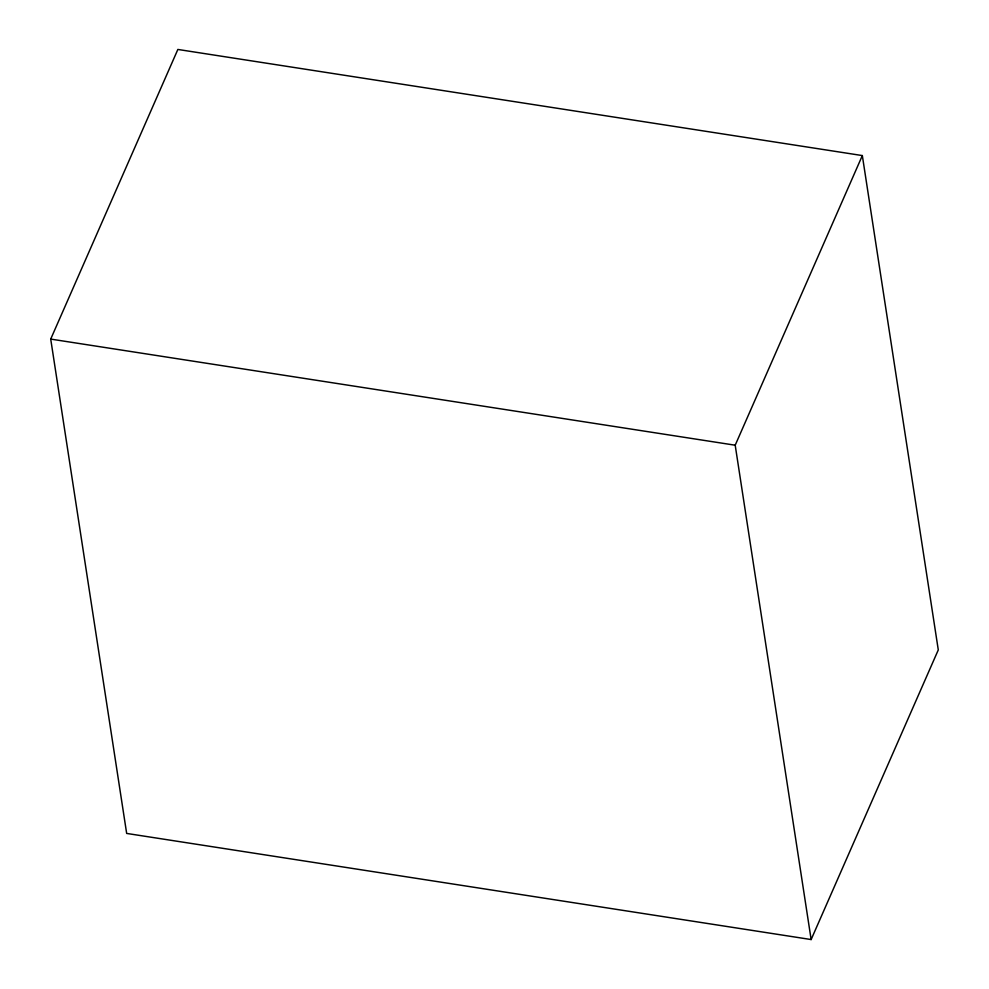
<?xml version="1.0" encoding="UTF-8"?>
<svg xmlns="http://www.w3.org/2000/svg" width="989" height="989" viewBox="0 0 989 989"><rect width="100%" height="100%" fill="white"/><g stroke="black" fill="none" stroke-linecap="round" stroke-linejoin="round"><path stroke-width="1.48" d="M50.711 339.091L177.859 49.45L862.334 155.57L938.289 649.909L811.141 939.55L126.666 833.43L50.711 339.091L735.198 445.211L811.141 939.55M735.198 445.211L862.334 155.57"/></g></svg>
